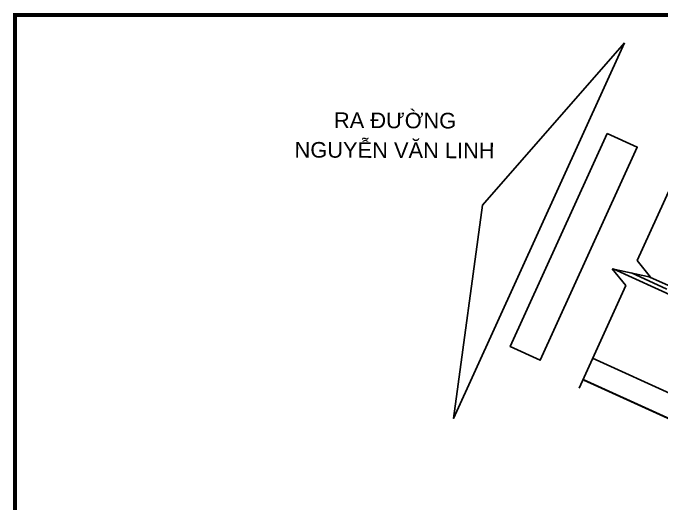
# Model space of a CAD drawing. Extents: x 597165 to 598689, y 1181586 to 1183364.
# Drawn here: x 597253.2 to 597419.2, y 1183229.3 to 1183354.9 of the extents above; entities that cross this region are included whole.
import ezdxf
from ezdxf.enums import TextEntityAlignment as Align

# ---------------------------------------------------------------- set-up
doc = ezdxf.new("R2010")
doc.units = 0
doc.header["$MEASUREMENT"] = 0
doc.linetypes.add('CENTER', pattern=[2, 1.25, -0.25, 0.25, -0.25])
for name, color, linetype in [('DIM', 7, 'CONTINUOUS'), ('DTEXT', 7, 'CONTINUOUS'), ('KHUNG_TEN', 5, 'CONTINUOUS'), ('NET-LENGOAI', 4, 'CONTINUOUS'), ('NET-LETRONG', 5, 'CONTINUOUS'), ('NET-LO-GIOI-DIEN-GIOI', 7, 'CENTER'), ('NET-TIM', 2, 'CENTER')]:
    doc.layers.add(name, color=color, linetype=linetype)
doc.styles.add('VHEL-B', font='VHELVEB.TTF')

msp = doc.modelspace()

# ---------------------------------------------------------------- linework, layer by layer
at = {"layer": 'DIM', "color": 4}
for points in [[(597409.8106, 1183347.198), (597373.4665, 1183305.6476), (597366.052, 1183250.9451)], [(597405.4239, 1183323.9883), (597413.0882, 1183320.5039), (597388.2567, 1183265.8834), (597380.5923, 1183269.3678)]]:
    msp.add_lwpolyline(points, close=True, dxfattribs=at)
at = {"layer": 'KHUNG_TEN', "const_width": 1}
msp.add_lwpolyline([(597253.7231, 1183354.3668), (597253.7231, 1181754.3668), (598599.5681, 1181754.3668), (598599.5681, 1183354.3668)], close=True, dxfattribs=at)
at = {"layer": 'NET-LENGOAI', "ltscale": 20}
for p, q in [((597660.4868, 1183173.9783), (597406.904, 1183289.2622)), ((597661.3146, 1183175.7989), (597416.2891, 1183287.1925)), ((597401.6639, 1183266.3792), (597722.2362, 1183120.6405))]:
    msp.add_line(p, q, dxfattribs=at)
at = {"layer": 'NET-LETRONG', "ltscale": 20}
for p, q in [((597413.0539, 1183291.433), (597425.0056, 1183317.7224)), ((597416.5297, 1183287.1395), (597413.0539, 1183291.433)), ((597410.1392, 1183285.0217), (597406.6634, 1183289.3152)), ((597406.6634, 1183289.3152), (597416.5297, 1183287.1395)), ((597398.1875, 1183258.7323), (597410.1392, 1183285.0217))]:
    msp.add_line(p, q, dxfattribs=at)
at = {"layer": 'NET-LETRONG'}
msp.add_line((597399.1792, 1183260.9137), (597596.4003, 1183171.253), dxfattribs=at)
at = {"layer": 'NET-LO-GIOI-DIEN-GIOI', "color": 5, "ltscale": 20, "const_width": 0.5}
msp.add_lwpolyline([(598343.4983, 1182831.6111), (597399.4473, 1183260.796)], dxfattribs=at)
at = {"layer": 'NET-TIM', "ltscale": 10}
msp.add_line((598148.9609, 1182953.0064), (597411.5966, 1183288.2274), dxfattribs=at)

# ---------------------------------------------------------------- texts
at = {"layer": 'DTEXT', "style": 'VHEL-B'}
for s, p in [('RA ÑÖÔØNG', (597351.0657, 1183325.3274)), ('NGUYEÃN VAÊN LINH', (597350.944, 1183317.7104))]:
    msp.add_text(s, height=4, rotation=359.765823, dxfattribs=at).set_placement(p, align=Align.CENTER)

doc.saveas('drawing.dxf')
